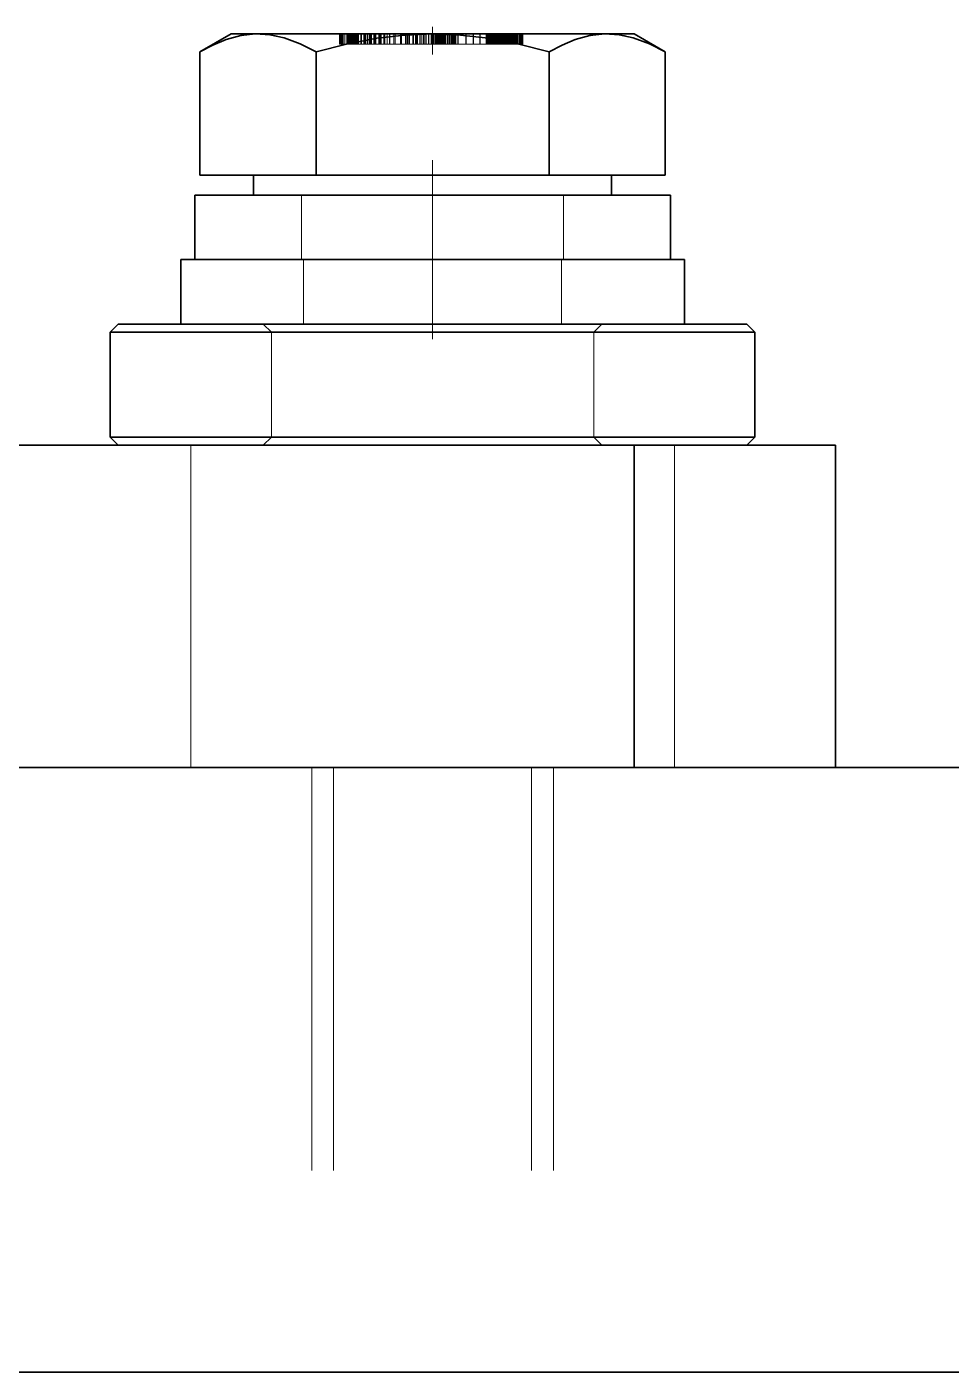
# Model space of a CAD drawing. Header units: millimetres. Extents: x 11035 to 42401, y -8968 to 2503.
# Drawn here: x 11494.85 to 11517.78, y 1743.06 to 1776.44 of the extents above; entities that cross this region are included whole.
import ezdxf

# ---------------------------------------------------------------- set-up
doc = ezdxf.new("R2010")
doc.units = ezdxf.units.MM
doc.linetypes.add('CENTER-HOKUTO', pattern=[23, 20, -1, 1, -1])
doc.linetypes.add('HIDDEN-HOKUTO', pattern=[3.8, 2.5, -1.3])
doc.layers.add('AM_7', color=2, linetype='CENTER-HOKUTO', lineweight=30)
doc.layers.add('AM_HID', color=1, linetype='HIDDEN-HOKUTO', lineweight=25)

msp = doc.modelspace()

# ---------------------------------------------------------------- linework, layer by layer
at = {"color": 7, "lineweight": 35, "ltscale": 0.022373}
msp.add_line((11499.914, 1776.263), (11499.139, 1775.816), dxfattribs=at)
at = {"color": 7, "lineweight": 35, "ltscale": 0.125}
for p, q in [((11499.914, 1776.263), (11504.914, 1776.263)), ((11504.914, 1776.263), (11509.914, 1776.263)), ((11509.914, 1766.063), (11514.914, 1766.063))]:
    msp.add_line(p, q, dxfattribs=at)
at = {"color": 7, "lineweight": 35, "ltscale": 0.001488}
msp.add_line((11504.885, 1776.263), (11504.945, 1776.263), dxfattribs=at)
at = {"color": 7, "lineweight": 35, "ltscale": 0.022372}
msp.add_line((11509.914, 1776.263), (11510.689, 1775.816), dxfattribs=at)
at = {"color": 7, "lineweight": 35, "ltscale": 0.076314}
for p, q in [((11499.139, 1772.763), (11499.139, 1775.816)), ((11502.024, 1772.763), (11502.024, 1775.816)), ((11507.804, 1772.763), (11507.804, 1775.816)), ((11510.689, 1772.763), (11510.689, 1775.816))]:
    msp.add_line(p, q, dxfattribs=at)
at = {"color": 7, "lineweight": 35, "ltscale": 0.072131}
for p, q in [((11499.139, 1772.763), (11502.024, 1772.763)), ((11507.804, 1772.763), (11510.689, 1772.763))]:
    msp.add_line(p, q, dxfattribs=at)
at = {"color": 7, "lineweight": 35, "ltscale": 0.0125}
for p, q in [((11500.474, 1772.763), (11500.474, 1772.263)), ((11509.354, 1772.763), (11509.354, 1772.263))]:
    msp.add_line(p, q, dxfattribs=at)
at = {"color": 7, "lineweight": 35, "ltscale": 0.144487}
msp.add_line((11502.024, 1772.763), (11507.804, 1772.763), dxfattribs=at)
at = {"color": 7, "lineweight": 35, "ltscale": 0.147501}
msp.add_line((11504.914, 1772.263), (11499.014, 1772.263), dxfattribs=at)
at = {"color": 7, "lineweight": 35, "ltscale": 0.04}
for p, q in [((11499.014, 1772.263), (11499.014, 1770.663)), ((11510.814, 1772.263), (11510.814, 1770.663)), ((11498.664, 1770.663), (11498.664, 1769.063)), ((11511.164, 1770.663), (11511.164, 1769.063))]:
    msp.add_line(p, q, dxfattribs=at)
at = {"color": 7, "lineweight": 35, "ltscale": 0.147499}
msp.add_line((11510.814, 1772.263), (11504.914, 1772.263), dxfattribs=at)
at = {"color": 7, "lineweight": 35, "ltscale": 0.15625}
for p, q in [((11498.664, 1770.663), (11504.914, 1770.663)), ((11504.914, 1770.663), (11511.164, 1770.663))]:
    msp.add_line(p, q, dxfattribs=at)
at = {"color": 7, "lineweight": 35, "ltscale": 0.007071}
for p, q in [((11497.114, 1769.063), (11496.914, 1768.863)), ((11512.714, 1769.063), (11512.914, 1768.863)), ((11497.114, 1766.063), (11496.914, 1766.263)), ((11512.714, 1766.063), (11512.914, 1766.263))]:
    msp.add_line(p, q, dxfattribs=at)
at = {"color": 7, "lineweight": 35, "ltscale": 0.2}
for p, q in [((11504.914, 1768.863), (11496.914, 1768.863)), ((11512.914, 1768.863), (11504.914, 1768.863)), ((11504.914, 1766.263), (11496.914, 1766.263)), ((11512.914, 1766.263), (11504.914, 1766.263)), ((11509.914, 1758.063), (11509.914, 1766.063)), ((11514.914, 1758.063), (11514.914, 1766.063))]:
    msp.add_line(p, q, dxfattribs=at)
at = {"color": 7, "lineweight": 35, "ltscale": 0.065}
for p, q in [((11496.914, 1766.263), (11496.914, 1768.863)), ((11512.914, 1766.263), (11512.914, 1768.863))]:
    msp.add_line(p, q, dxfattribs=at)
at = {"color": 7, "lineweight": 35, "ltscale": 0.195}
for p, q in [((11497.114, 1769.063), (11504.914, 1769.063)), ((11504.914, 1769.063), (11512.714, 1769.063))]:
    msp.add_line(p, q, dxfattribs=at)
at = {"color": 7, "lineweight": 35}
for p, q in [((11509.914, 1766.063), (11471.914, 1766.063)), ((11375.414, 1758.063), (11585.414, 1758.063)), ((11375.414, 1743.063), (11585.414, 1743.063))]:
    msp.add_line(p, q, dxfattribs=at)
for points in [[(11502.024, 1775.816), (11501.629, 1776.019), (11501.23, 1776.167), (11500.876, 1776.242), (11500.52, 1776.262), (11500.155, 1776.221), (11499.792, 1776.122), (11499.464, 1775.987), (11499.139, 1775.816)], [(11504.914, 1776.263), (11504.222, 1776.236), (11503.533, 1776.155), (11502.774, 1776.01), (11502.024, 1775.816)], [(11507.804, 1775.816), (11507.054, 1776.01), (11506.295, 1776.155), (11505.606, 1776.236), (11504.914, 1776.263)], [(11510.689, 1775.816), (11510.294, 1776.019), (11509.895, 1776.167), (11509.541, 1776.242), (11509.185, 1776.262), (11508.819, 1776.221), (11508.456, 1776.122), (11508.128, 1775.987), (11507.804, 1775.816)]]:
    msp.add_lwpolyline(points, dxfattribs=at)
at = {"layer": 'AM_7', "color": 2, "lineweight": 13}
for p, q in [((11504.914, 1776.437), (11504.914, 1775.753)), ((11504.914, 1773.134), (11504.914, 1768.693))]:
    msp.add_line(p, q, dxfattribs=at)
at = {"layer": 'AM_HID', "color": 1, "lineweight": 13, "ltscale": 4}
for p, q in [((11502.605, 1776.263), (11502.605, 1776.013)), ((11502.608, 1776.263), (11502.608, 1776.013)), ((11502.61, 1776.263), (11502.61, 1776.013)), ((11502.62, 1776.263), (11502.62, 1776.013)), ((11502.626, 1776.263), (11502.626, 1776.013)), ((11502.639, 1776.263), (11502.639, 1776.013)), ((11502.653, 1776.263), (11502.653, 1776.013)), ((11502.657, 1776.263), (11502.657, 1776.013)), ((11502.665, 1776.263), (11502.665, 1776.013)), ((11502.69, 1776.263), (11502.69, 1776.013)), ((11502.699, 1776.263), (11502.699, 1776.013)), ((11502.738, 1776.263), (11502.738, 1776.013)), ((11502.74, 1776.263), (11502.74, 1776.013)), ((11502.787, 1776.263), (11502.789, 1776.263)), ((11502.787, 1776.263), (11502.787, 1776.013)), ((11502.789, 1776.263), (11502.789, 1776.013)), ((11502.789, 1776.263), (11502.798, 1776.263)), ((11502.789, 1776.263), (11502.789, 1776.013)), ((11502.791, 1776.263), (11502.791, 1776.013)), ((11502.796, 1776.263), (11502.796, 1776.013)), ((11502.798, 1776.263), (11502.812, 1776.263)), ((11502.798, 1776.263), (11502.798, 1776.013)), ((11502.804, 1776.263), (11502.804, 1776.013)), ((11502.812, 1776.263), (11502.832, 1776.263)), ((11502.812, 1776.263), (11502.812, 1776.013)), ((11502.813, 1776.263), (11502.813, 1776.013)), ((11502.813, 1776.263), (11502.813, 1776.013)), ((11502.813, 1776.263), (11502.813, 1776.013)), ((11502.813, 1776.263), (11502.813, 1776.013)), ((11502.813, 1776.263), (11502.813, 1776.013)), ((11502.815, 1776.263), (11502.815, 1776.013)), ((11502.815, 1776.263), (11502.815, 1776.013)), ((11502.815, 1776.263), (11502.815, 1776.013)), ((11502.815, 1776.263), (11502.815, 1776.013)), ((11502.817, 1776.263), (11502.817, 1776.013)), ((11502.817, 1776.263), (11502.817, 1776.013)), ((11502.817, 1776.263), (11502.817, 1776.013)), ((11502.817, 1776.263), (11502.817, 1776.013)), ((11502.821, 1776.263), (11502.821, 1776.013)), ((11502.821, 1776.263), (11502.821, 1776.013)), ((11502.821, 1776.263), (11502.821, 1776.013)), ((11502.821, 1776.263), (11502.821, 1776.013)), ((11502.825, 1776.263), (11502.825, 1776.013)), ((11502.826, 1776.263), (11502.826, 1776.013)), ((11502.826, 1776.263), (11502.826, 1776.013)), ((11502.826, 1776.263), (11502.826, 1776.013)), ((11502.826, 1776.263), (11502.826, 1776.013)), ((11502.831, 1776.263), (11502.831, 1776.013)), ((11502.831, 1776.263), (11502.831, 1776.013)), ((11502.831, 1776.263), (11502.831, 1776.013)), ((11502.831, 1776.263), (11502.831, 1776.013)), ((11502.832, 1776.263), (11502.858, 1776.263)), ((11502.832, 1776.263), (11502.832, 1776.013)), ((11502.838, 1776.263), (11502.838, 1776.013)), ((11502.838, 1776.263), (11502.838, 1776.013)), ((11502.838, 1776.263), (11502.838, 1776.013)), ((11502.838, 1776.263), (11502.838, 1776.013)), ((11502.846, 1776.263), (11502.846, 1776.013)), ((11502.846, 1776.263), (11502.846, 1776.013)), ((11502.846, 1776.263), (11502.846, 1776.013)), ((11502.846, 1776.263), (11502.846, 1776.013)), ((11502.846, 1776.263), (11502.846, 1776.013)), ((11502.855, 1776.263), (11502.855, 1776.013)), ((11502.855, 1776.263), (11502.855, 1776.013)), ((11502.855, 1776.263), (11502.855, 1776.013)), ((11502.855, 1776.263), (11502.855, 1776.013)), ((11502.855, 1776.263), (11502.855, 1776.013)), ((11502.858, 1776.263), (11502.889, 1776.263)), ((11502.858, 1776.263), (11502.858, 1776.013)), ((11502.865, 1776.263), (11502.865, 1776.013)), ((11502.865, 1776.263), (11502.865, 1776.013)), ((11502.865, 1776.263), (11502.865, 1776.013)), ((11502.865, 1776.263), (11502.865, 1776.013)), ((11502.866, 1776.263), (11502.866, 1776.013)), ((11502.876, 1776.263), (11502.876, 1776.013)), ((11502.876, 1776.263), (11502.876, 1776.013)), ((11502.876, 1776.263), (11502.876, 1776.013)), ((11502.876, 1776.263), (11502.876, 1776.013)), ((11502.887, 1776.263), (11502.887, 1776.013)), ((11502.887, 1776.263), (11502.887, 1776.013)), ((11502.887, 1776.263), (11502.887, 1776.013)), ((11502.887, 1776.263), (11502.887, 1776.013)), ((11502.889, 1776.263), (11502.927, 1776.263)), ((11502.889, 1776.263), (11502.889, 1776.013)), ((11502.894, 1776.263), (11502.894, 1776.013)), ((11502.9, 1776.263), (11502.9, 1776.013)), ((11502.9, 1776.263), (11502.9, 1776.013)), ((11502.9, 1776.263), (11502.9, 1776.013)), ((11502.9, 1776.263), (11502.9, 1776.013)), ((11502.91, 1776.263), (11502.91, 1776.013)), ((11502.915, 1776.263), (11502.915, 1776.013)), ((11502.915, 1776.263), (11502.915, 1776.013)), ((11502.915, 1776.263), (11502.915, 1776.013)), ((11502.915, 1776.263), (11502.915, 1776.013)), ((11502.927, 1776.263), (11502.97, 1776.263)), ((11502.927, 1776.263), (11502.927, 1776.013)), ((11502.93, 1776.263), (11502.93, 1776.013)), ((11502.93, 1776.263), (11502.93, 1776.013)), ((11502.93, 1776.263), (11502.93, 1776.013)), ((11502.93, 1776.263), (11502.93, 1776.013)), ((11502.941, 1776.263), (11502.941, 1776.013)), ((11502.946, 1776.263), (11502.946, 1776.013)), ((11502.946, 1776.263), (11502.946, 1776.013)), ((11502.946, 1776.263), (11502.946, 1776.013)), ((11502.946, 1776.263), (11502.946, 1776.013)), ((11502.946, 1776.263), (11502.946, 1776.013)), ((11502.963, 1776.263), (11502.963, 1776.013)), ((11502.963, 1776.263), (11502.963, 1776.013)), ((11502.963, 1776.263), (11502.963, 1776.013)), ((11502.963, 1776.263), (11502.963, 1776.013)), ((11502.97, 1776.263), (11503.018, 1776.263)), ((11502.97, 1776.263), (11502.97, 1776.013)), ((11502.981, 1776.263), (11502.981, 1776.013)), ((11502.981, 1776.263), (11502.981, 1776.013)), ((11502.981, 1776.263), (11502.981, 1776.013)), ((11502.981, 1776.263), (11502.981, 1776.013)), ((11502.982, 1776.263), (11502.982, 1776.013)), ((11502.997, 1776.263), (11502.997, 1776.013)), ((11503, 1776.263), (11503, 1776.013)), ((11503, 1776.263), (11503, 1776.013)), ((11503, 1776.263), (11503, 1776.013)), ((11503, 1776.263), (11503, 1776.013)), ((11503.018, 1776.263), (11503.073, 1776.263)), ((11503.018, 1776.263), (11503.018, 1776.013)), ((11503.021, 1776.263), (11503.021, 1776.013)), ((11503.021, 1776.263), (11503.021, 1776.013)), ((11503.021, 1776.263), (11503.021, 1776.013)), ((11503.021, 1776.263), (11503.021, 1776.013)), ((11503.036, 1776.263), (11503.036, 1776.013)), ((11503.061, 1776.263), (11503.061, 1776.013)), ((11503.061, 1776.263), (11503.061, 1776.013)), ((11503.073, 1776.263), (11503.135, 1776.263)), ((11503.073, 1776.263), (11503.073, 1776.013)), ((11503.134, 1776.263), (11503.134, 1776.013)), ((11503.135, 1776.263), (11503.207, 1776.263)), ((11503.135, 1776.263), (11503.135, 1776.013)), ((11503.138, 1776.263), (11503.138, 1776.013)), ((11503.149, 1776.263), (11503.149, 1776.013)), ((11503.207, 1776.263), (11503.289, 1776.263)), ((11503.207, 1776.263), (11503.207, 1776.013)), ((11503.216, 1776.263), (11503.216, 1776.013)), ((11503.244, 1776.263), (11503.244, 1776.013)), ((11503.249, 1776.263), (11503.249, 1776.013)), ((11503.289, 1776.263), (11503.38, 1776.263)), ((11503.289, 1776.263), (11503.289, 1776.013)), ((11503.305, 1776.263), (11503.305, 1776.013)), ((11503.348, 1776.263), (11503.348, 1776.013)), ((11503.37, 1776.263), (11503.37, 1776.013)), ((11503.38, 1776.263), (11503.482, 1776.263)), ((11503.38, 1776.263), (11503.38, 1776.013)), ((11503.401, 1776.263), (11503.401, 1776.013)), ((11503.459, 1776.263), (11503.459, 1776.013)), ((11503.482, 1776.263), (11503.594, 1776.263)), ((11503.482, 1776.263), (11503.482, 1776.013)), ((11503.501, 1776.263), (11503.501, 1776.013)), ((11503.505, 1776.263), (11503.505, 1776.013)), ((11503.579, 1776.263), (11503.579, 1776.013)), ((11503.594, 1776.263), (11503.715, 1776.263)), ((11503.594, 1776.263), (11503.594, 1776.013)), ((11503.615, 1776.263), (11503.615, 1776.013)), ((11503.619, 1776.263), (11503.619, 1776.013)), ((11503.641, 1776.263), (11503.641, 1776.013)), ((11503.707, 1776.263), (11503.707, 1776.013)), ((11503.715, 1776.263), (11503.846, 1776.263)), ((11503.715, 1776.263), (11503.715, 1776.013)), ((11503.732, 1776.263), (11503.732, 1776.013)), ((11503.791, 1776.263), (11503.791, 1776.013)), ((11503.843, 1776.263), (11503.843, 1776.013)), ((11503.846, 1776.263), (11503.988, 1776.263)), ((11503.846, 1776.263), (11503.846, 1776.013)), ((11503.857, 1776.263), (11503.857, 1776.013)), ((11503.95, 1776.263), (11503.95, 1776.013)), ((11503.987, 1776.263), (11503.987, 1776.013)), ((11503.988, 1776.263), (11504.139, 1776.263)), ((11503.988, 1776.263), (11503.988, 1776.013)), ((11503.988, 1776.263), (11503.988, 1776.013)), ((11504.119, 1776.263), (11504.119, 1776.013)), ((11504.127, 1776.263), (11504.127, 1776.013)), ((11504.139, 1776.263), (11504.139, 1776.013)), ((11504.139, 1776.263), (11504.24, 1776.263)), ((11504.139, 1776.263), (11504.139, 1776.013)), ((11504.24, 1776.263), (11504.337, 1776.263)), ((11504.24, 1776.263), (11504.24, 1776.013)), ((11504.242, 1776.263), (11504.242, 1776.013)), ((11504.272, 1776.263), (11504.272, 1776.013)), ((11504.298, 1776.263), (11504.298, 1776.013)), ((11504.337, 1776.263), (11504.43, 1776.263)), ((11504.337, 1776.263), (11504.337, 1776.013)), ((11504.342, 1776.263), (11504.342, 1776.013)), ((11504.425, 1776.263), (11504.425, 1776.013)), ((11504.43, 1776.263), (11504.517, 1776.263)), ((11504.43, 1776.263), (11504.43, 1776.013)), ((11504.441, 1776.263), (11504.441, 1776.013)), ((11504.487, 1776.263), (11504.487, 1776.013)), ((11504.515, 1776.263), (11504.515, 1776.013)), ((11504.517, 1776.263), (11504.6, 1776.263)), ((11504.517, 1776.263), (11504.517, 1776.013)), ((11504.538, 1776.263), (11504.538, 1776.013)), ((11504.6, 1776.263), (11504.6, 1776.013)), ((11504.6, 1776.263), (11504.678, 1776.263)), ((11504.6, 1776.263), (11504.6, 1776.013)), ((11504.633, 1776.263), (11504.633, 1776.013)), ((11504.678, 1776.263), (11504.752, 1776.263)), ((11504.678, 1776.263), (11504.678, 1776.013)), ((11504.679, 1776.263), (11504.679, 1776.013)), ((11504.685, 1776.263), (11504.685, 1776.013)), ((11504.725, 1776.263), (11504.725, 1776.013)), ((11504.751, 1776.263), (11504.751, 1776.013)), ((11504.752, 1776.263), (11504.821, 1776.263)), ((11504.752, 1776.263), (11504.752, 1776.013)), ((11504.815, 1776.263), (11504.815, 1776.013)), ((11504.816, 1776.263), (11504.816, 1776.013)), ((11504.818, 1776.263), (11504.818, 1776.013)), ((11504.821, 1776.263), (11504.885, 1776.263)), ((11504.821, 1776.263), (11504.821, 1776.013)), ((11504.879, 1776.263), (11504.879, 1776.013)), ((11504.881, 1776.263), (11504.881, 1776.013)), ((11504.885, 1776.263), (11504.885, 1776.013)), ((11504.904, 1776.263), (11504.904, 1776.013)), ((11504.918, 1776.263), (11504.918, 1776.013)), ((11504.933, 1776.263), (11504.933, 1776.013)), ((11504.943, 1776.263), (11504.943, 1776.013)), ((11504.945, 1776.263), (11504.999, 1776.263)), ((11504.945, 1776.263), (11504.945, 1776.013)), ((11504.982, 1776.263), (11504.982, 1776.013)), ((11504.99, 1776.263), (11504.99, 1776.013)), ((11504.999, 1776.263), (11505.048, 1776.263)), ((11504.999, 1776.263), (11504.999, 1776.013)), ((11505.002, 1776.263), (11505.002, 1776.013)), ((11505.025, 1776.263), (11505.025, 1776.013)), ((11505.048, 1776.263), (11505.09, 1776.263)), ((11505.048, 1776.263), (11505.048, 1776.013)), ((11505.058, 1776.263), (11505.058, 1776.013)), ((11505.062, 1776.263), (11505.062, 1776.013)), ((11505.075, 1776.263), (11505.075, 1776.013)), ((11505.075, 1776.263), (11505.075, 1776.013)), ((11505.09, 1776.263), (11505.128, 1776.263)), ((11505.09, 1776.263), (11505.09, 1776.013)), ((11505.094, 1776.263), (11505.094, 1776.013)), ((11505.11, 1776.263), (11505.11, 1776.013)), ((11505.122, 1776.263), (11505.122, 1776.013)), ((11505.128, 1776.263), (11505.159, 1776.263)), ((11505.128, 1776.263), (11505.128, 1776.013)), ((11505.141, 1776.263), (11505.141, 1776.013)), ((11505.148, 1776.263), (11505.148, 1776.013)), ((11505.154, 1776.263), (11505.154, 1776.013)), ((11505.159, 1776.263), (11505.159, 1776.013)), ((11505.159, 1776.263), (11505.185, 1776.263)), ((11505.159, 1776.263), (11505.159, 1776.013)), ((11505.17, 1776.263), (11505.17, 1776.013)), ((11505.185, 1776.263), (11505.205, 1776.263)), ((11505.185, 1776.263), (11505.185, 1776.013)), ((11505.188, 1776.263), (11505.188, 1776.013)), ((11505.204, 1776.263), (11505.204, 1776.013)), ((11505.205, 1776.263), (11505.205, 1776.013)), ((11505.205, 1776.263), (11505.219, 1776.263)), ((11505.205, 1776.263), (11505.205, 1776.013)), ((11505.215, 1776.263), (11505.215, 1776.013)), ((11505.219, 1776.263), (11505.228, 1776.263)), ((11505.219, 1776.263), (11505.219, 1776.013)), ((11505.224, 1776.263), (11505.224, 1776.013)), ((11505.224, 1776.263), (11505.224, 1776.013)), ((11505.228, 1776.263), (11505.231, 1776.263)), ((11505.228, 1776.263), (11505.228, 1776.013)), ((11505.229, 1776.263), (11505.229, 1776.013)), ((11505.231, 1776.263), (11505.231, 1776.013)), ((11505.247, 1776.263), (11505.247, 1776.013)), ((11505.286, 1776.263), (11505.286, 1776.013)), ((11505.287, 1776.263), (11505.287, 1776.013)), ((11505.317, 1776.263), (11505.317, 1776.013)), ((11505.322, 1776.263), (11505.322, 1776.013)), ((11505.341, 1776.263), (11505.341, 1776.013)), ((11505.352, 1776.263), (11505.352, 1776.013)), ((11505.354, 1776.263), (11505.354, 1776.013)), ((11505.382, 1776.263), (11505.382, 1776.013)), ((11505.387, 1776.263), (11505.387, 1776.013)), ((11505.408, 1776.263), (11505.408, 1776.013)), ((11505.424, 1776.263), (11505.424, 1776.013)), ((11505.43, 1776.263), (11505.43, 1776.013)), ((11505.448, 1776.263), (11505.448, 1776.013)), ((11505.453, 1776.263), (11505.453, 1776.013)), ((11505.464, 1776.263), (11505.464, 1776.013)), ((11505.474, 1776.263), (11505.474, 1776.013)), ((11505.475, 1776.263), (11505.475, 1776.013)), ((11505.484, 1776.263), (11505.484, 1776.013)), ((11505.486, 1776.263), (11505.486, 1776.013)), ((11505.489, 1776.263), (11505.489, 1776.013)), ((11505.491, 1776.263), (11505.491, 1776.013)), ((11505.54, 1776.263), (11505.54, 1776.013)), ((11505.552, 1776.263), (11505.552, 1776.013)), ((11505.741, 1776.263), (11505.741, 1776.013)), ((11505.744, 1776.263), (11505.744, 1776.013)), ((11505.919, 1776.263), (11505.919, 1776.013)), ((11505.929, 1776.263), (11505.929, 1776.013)), ((11506.085, 1776.263), (11506.085, 1776.013)), ((11506.095, 1776.263), (11506.095, 1776.013)), ((11506.24, 1776.263), (11506.24, 1776.013)), ((11506.242, 1776.263), (11506.242, 1776.013)), ((11506.271, 1776.263), (11506.271, 1776.013)), ((11506.271, 1776.263), (11506.271, 1776.013)), ((11506.271, 1776.263), (11506.271, 1776.013)), ((11506.273, 1776.263), (11506.273, 1776.013)), ((11506.274, 1776.263), (11506.274, 1776.013)), ((11506.276, 1776.263), (11506.276, 1776.013)), ((11506.278, 1776.263), (11506.278, 1776.013)), ((11506.281, 1776.263), (11506.281, 1776.013)), ((11506.283, 1776.263), (11506.283, 1776.013)), ((11506.287, 1776.263), (11506.287, 1776.013)), ((11506.29, 1776.263), (11506.29, 1776.013)), ((11506.294, 1776.263), (11506.294, 1776.013)), ((11506.299, 1776.263), (11506.299, 1776.013)), ((11506.302, 1776.263), (11506.302, 1776.013)), ((11506.309, 1776.263), (11506.309, 1776.013)), ((11506.312, 1776.263), (11506.312, 1776.013)), ((11506.321, 1776.263), (11506.321, 1776.013)), ((11506.323, 1776.263), (11506.323, 1776.013)), ((11506.334, 1776.263), (11506.334, 1776.013)), ((11506.336, 1776.263), (11506.336, 1776.013)), ((11506.349, 1776.263), (11506.349, 1776.013)), ((11506.349, 1776.263), (11506.349, 1776.013)), ((11506.349, 1776.263), (11506.349, 1776.013)), ((11506.364, 1776.263), (11506.364, 1776.013)), ((11506.365, 1776.263), (11506.365, 1776.013)), ((11506.37, 1776.263), (11506.37, 1776.013)), ((11506.38, 1776.263), (11506.38, 1776.013)), ((11506.383, 1776.263), (11506.383, 1776.013)), ((11506.385, 1776.263), (11506.385, 1776.013)), ((11506.398, 1776.263), (11506.398, 1776.013)), ((11506.402, 1776.263), (11506.402, 1776.013)), ((11506.417, 1776.263), (11506.417, 1776.013)), ((11506.423, 1776.263), (11506.423, 1776.013)), ((11506.427, 1776.263), (11506.427, 1776.013)), ((11506.437, 1776.263), (11506.437, 1776.013)), ((11506.446, 1776.263), (11506.446, 1776.013)), ((11506.458, 1776.263), (11506.458, 1776.013)), ((11506.47, 1776.263), (11506.47, 1776.013)), ((11506.479, 1776.263), (11506.479, 1776.013)), ((11506.481, 1776.263), (11506.481, 1776.013)), ((11506.496, 1776.263), (11506.496, 1776.013)), ((11506.505, 1776.263), (11506.505, 1776.013)), ((11506.518, 1776.263), (11506.518, 1776.013)), ((11506.523, 1776.263), (11506.523, 1776.013)), ((11506.531, 1776.263), (11506.531, 1776.013)), ((11506.541, 1776.263), (11506.541, 1776.013)), ((11506.551, 1776.263), (11506.551, 1776.013)), ((11506.552, 1776.263), (11506.552, 1776.013)), ((11506.562, 1776.263), (11506.562, 1776.013)), ((11506.57, 1776.263), (11506.57, 1776.013)), ((11506.572, 1776.263), (11506.572, 1776.013)), ((11506.583, 1776.263), (11506.583, 1776.013)), ((11506.583, 1776.263), (11506.583, 1776.013)), ((11506.593, 1776.263), (11506.593, 1776.013)), ((11506.603, 1776.263), (11506.603, 1776.013)), ((11506.614, 1776.263), (11506.614, 1776.013)), ((11506.614, 1776.263), (11506.614, 1776.013)), ((11506.624, 1776.263), (11506.624, 1776.013)), ((11506.639, 1776.263), (11506.639, 1776.013)), ((11506.645, 1776.263), (11506.645, 1776.013)), ((11506.646, 1776.263), (11506.646, 1776.013)), ((11506.647, 1776.263), (11506.647, 1776.013)), ((11506.655, 1776.263), (11506.655, 1776.013)), ((11506.666, 1776.263), (11506.666, 1776.013)), ((11506.676, 1776.263), (11506.676, 1776.013)), ((11506.681, 1776.263), (11506.681, 1776.013)), ((11506.687, 1776.263), (11506.687, 1776.013)), ((11506.697, 1776.263), (11506.697, 1776.013)), ((11506.707, 1776.263), (11506.707, 1776.013)), ((11506.715, 1776.263), (11506.715, 1776.013)), ((11506.716, 1776.263), (11506.716, 1776.013)), ((11506.718, 1776.263), (11506.718, 1776.013)), ((11506.728, 1776.263), (11506.728, 1776.013)), ((11506.739, 1776.263), (11506.739, 1776.013)), ((11506.739, 1776.263), (11506.739, 1776.013)), ((11506.739, 1776.263), (11506.739, 1776.013)), ((11506.747, 1776.263), (11506.747, 1776.013)), ((11506.752, 1776.263), (11506.752, 1776.013)), ((11506.759, 1776.263), (11506.759, 1776.013)), ((11506.759, 1776.263), (11506.759, 1776.013)), ((11506.759, 1776.263), (11506.759, 1776.013)), ((11506.775, 1776.263), (11506.775, 1776.013)), ((11506.778, 1776.263), (11506.778, 1776.013)), ((11506.778, 1776.263), (11506.778, 1776.013)), ((11506.779, 1776.263), (11506.779, 1776.013)), ((11506.788, 1776.263), (11506.788, 1776.013)), ((11506.796, 1776.263), (11506.796, 1776.013)), ((11506.796, 1776.263), (11506.796, 1776.013)), ((11506.797, 1776.263), (11506.797, 1776.013)), ((11506.813, 1776.263), (11506.813, 1776.013)), ((11506.813, 1776.263), (11506.813, 1776.013)), ((11506.816, 1776.263), (11506.816, 1776.013)), ((11506.826, 1776.263), (11506.826, 1776.013)), ((11506.827, 1776.263), (11506.827, 1776.013)), ((11506.83, 1776.263), (11506.83, 1776.013)), ((11506.83, 1776.263), (11506.83, 1776.013)), ((11506.833, 1776.263), (11506.833, 1776.013)), ((11506.842, 1776.263), (11506.842, 1776.013)), ((11506.845, 1776.263), (11506.845, 1776.013)), ((11506.845, 1776.263), (11506.845, 1776.013)), ((11506.849, 1776.263), (11506.849, 1776.013)), ((11506.859, 1776.263), (11506.859, 1776.013)), ((11506.859, 1776.263), (11506.859, 1776.013)), ((11506.865, 1776.263), (11506.865, 1776.013)), ((11506.865, 1776.263), (11506.865, 1776.013)), ((11506.872, 1776.263), (11506.872, 1776.013)), ((11506.872, 1776.263), (11506.872, 1776.013)), ((11506.872, 1776.263), (11506.872, 1776.013)), ((11506.88, 1776.263), (11506.88, 1776.013)), ((11506.884, 1776.263), (11506.884, 1776.013)), ((11506.884, 1776.263), (11506.884, 1776.013)), ((11506.894, 1776.263), (11506.894, 1776.013)), ((11506.895, 1776.263), (11506.895, 1776.013)), ((11506.895, 1776.263), (11506.895, 1776.013)), ((11506.904, 1776.263), (11506.904, 1776.013)), ((11506.904, 1776.263), (11506.904, 1776.013)), ((11506.905, 1776.263), (11506.905, 1776.013)), ((11506.908, 1776.263), (11506.908, 1776.013)), ((11506.908, 1776.263), (11506.908, 1776.013)), ((11506.913, 1776.263), (11506.913, 1776.013)), ((11506.913, 1776.263), (11506.913, 1776.013)), ((11506.92, 1776.263), (11506.92, 1776.013)), ((11506.921, 1776.263), (11506.921, 1776.013)), ((11506.921, 1776.263), (11506.921, 1776.013)), ((11506.925, 1776.263), (11506.925, 1776.013)), ((11506.928, 1776.263), (11506.928, 1776.013)), ((11506.928, 1776.263), (11506.928, 1776.013)), ((11506.931, 1776.263), (11506.931, 1776.013)), ((11506.934, 1776.263), (11506.934, 1776.013)), ((11506.934, 1776.263), (11506.934, 1776.013)), ((11506.936, 1776.263), (11506.936, 1776.013)), ((11506.938, 1776.263), (11506.938, 1776.013)), ((11506.938, 1776.263), (11506.938, 1776.013)), ((11506.941, 1776.263), (11506.941, 1776.013)), ((11506.942, 1776.263), (11506.942, 1776.013)), ((11506.942, 1776.263), (11506.942, 1776.013)), ((11506.944, 1776.263), (11506.944, 1776.013)), ((11506.944, 1776.263), (11506.944, 1776.013)), ((11506.946, 1776.263), (11506.946, 1776.013)), ((11506.946, 1776.263), (11506.946, 1776.013)), ((11506.947, 1776.263), (11506.947, 1776.013)), ((11506.947, 1776.263), (11506.947, 1776.013)), ((11506.949, 1776.263), (11506.949, 1776.013)), ((11506.956, 1776.263), (11506.956, 1776.013)), ((11506.956, 1776.263), (11506.956, 1776.013)), ((11506.962, 1776.263), (11506.962, 1776.013)), ((11506.967, 1776.263), (11506.967, 1776.013)), ((11506.969, 1776.263), (11506.969, 1776.013)), ((11506.97, 1776.263), (11506.97, 1776.013)), ((11506.972, 1776.263), (11506.972, 1776.013)), ((11506.973, 1776.263), (11506.973, 1776.013)), ((11506.986, 1776.263), (11506.986, 1776.013)), ((11506.995, 1776.263), (11506.995, 1776.013)), ((11507.021, 1776.263), (11507.021, 1776.013)), ((11507.053, 1776.263), (11507.053, 1776.013)), ((11507.053, 1776.263), (11507.053, 1776.013)), ((11507.08, 1776.263), (11507.08, 1776.013)), ((11507.097, 1776.263), (11507.097, 1776.013)), ((11507.103, 1776.263), (11507.103, 1776.013)), ((11507.103, 1776.263), (11507.103, 1776.013)), ((11507.121, 1776.263), (11507.121, 1776.013)), ((11507.129, 1776.263), (11507.129, 1776.013)), ((11507.136, 1776.263), (11507.136, 1776.013)), ((11507.146, 1776.263), (11507.146, 1776.013)), ((11507.148, 1776.263), (11507.148, 1776.013)), ((11507.152, 1776.263), (11507.152, 1776.013)), ((11507.155, 1776.263), (11507.155, 1776.013)), ((11502.608, 1776.013), (11502.605, 1776.013)), ((11502.62, 1776.013), (11502.608, 1776.013)), ((11502.639, 1776.013), (11502.62, 1776.013)), ((11502.665, 1776.013), (11502.639, 1776.013)), ((11502.699, 1776.013), (11502.665, 1776.013)), ((11502.74, 1776.013), (11502.699, 1776.013)), ((11502.789, 1776.013), (11502.74, 1776.013)), ((11502.846, 1776.013), (11502.789, 1776.013)), ((11502.91, 1776.013), (11502.846, 1776.013)), ((11502.982, 1776.013), (11502.91, 1776.013)), ((11503.061, 1776.013), (11502.982, 1776.013)), ((11503.149, 1776.013), (11503.061, 1776.013)), ((11503.244, 1776.013), (11503.149, 1776.013)), ((11503.348, 1776.013), (11503.244, 1776.013)), ((11503.459, 1776.013), (11503.348, 1776.013)), ((11503.579, 1776.013), (11503.459, 1776.013)), ((11503.707, 1776.013), (11503.579, 1776.013)), ((11503.843, 1776.013), (11503.707, 1776.013)), ((11503.987, 1776.013), (11503.843, 1776.013)), ((11504.139, 1776.013), (11503.987, 1776.013)), ((11504.242, 1776.013), (11504.139, 1776.013)), ((11504.342, 1776.013), (11504.242, 1776.013)), ((11504.441, 1776.013), (11504.342, 1776.013)), ((11504.538, 1776.013), (11504.441, 1776.013)), ((11504.633, 1776.013), (11504.538, 1776.013)), ((11504.725, 1776.013), (11504.633, 1776.013)), ((11504.816, 1776.013), (11504.725, 1776.013)), ((11504.904, 1776.013), (11504.816, 1776.013)), ((11504.99, 1776.013), (11504.904, 1776.013)), ((11505.075, 1776.013), (11504.99, 1776.013)), ((11505.154, 1776.013), (11505.075, 1776.013)), ((11505.224, 1776.013), (11505.154, 1776.013)), ((11505.287, 1776.013), (11505.224, 1776.013)), ((11505.341, 1776.013), (11505.287, 1776.013)), ((11505.387, 1776.013), (11505.341, 1776.013)), ((11505.424, 1776.013), (11505.387, 1776.013)), ((11505.453, 1776.013), (11505.424, 1776.013)), ((11505.474, 1776.013), (11505.453, 1776.013)), ((11505.486, 1776.013), (11505.474, 1776.013)), ((11505.491, 1776.013), (11505.486, 1776.013)), ((11505.54, 1776.013), (11505.491, 1776.013)), ((11505.744, 1776.013), (11505.54, 1776.013)), ((11505.929, 1776.013), (11505.744, 1776.013)), ((11506.095, 1776.013), (11505.929, 1776.013)), ((11506.242, 1776.013), (11506.095, 1776.013)), ((11506.299, 1776.013), (11506.242, 1776.013)), ((11506.274, 1776.013), (11506.271, 1776.013)), ((11506.278, 1776.013), (11506.274, 1776.013)), ((11506.283, 1776.013), (11506.278, 1776.013)), ((11506.29, 1776.013), (11506.283, 1776.013)), ((11506.299, 1776.013), (11506.29, 1776.013)), ((11506.309, 1776.013), (11506.299, 1776.013)), ((11506.321, 1776.013), (11506.309, 1776.013)), ((11506.334, 1776.013), (11506.321, 1776.013)), ((11506.349, 1776.013), (11506.334, 1776.013)), ((11506.365, 1776.013), (11506.349, 1776.013)), ((11506.383, 1776.013), (11506.365, 1776.013)), ((11506.402, 1776.013), (11506.383, 1776.013)), ((11506.423, 1776.013), (11506.402, 1776.013)), ((11506.446, 1776.013), (11506.423, 1776.013)), ((11506.47, 1776.013), (11506.446, 1776.013)), ((11506.496, 1776.013), (11506.47, 1776.013)), ((11506.523, 1776.013), (11506.496, 1776.013)), ((11506.552, 1776.013), (11506.523, 1776.013)), ((11506.583, 1776.013), (11506.552, 1776.013)), ((11506.614, 1776.013), (11506.583, 1776.013)), ((11506.647, 1776.013), (11506.614, 1776.013)), ((11506.681, 1776.013), (11506.647, 1776.013)), ((11506.716, 1776.013), (11506.681, 1776.013)), ((11506.752, 1776.013), (11506.716, 1776.013)), ((11506.788, 1776.013), (11506.752, 1776.013)), ((11506.826, 1776.013), (11506.788, 1776.013)), ((11506.865, 1776.013), (11506.826, 1776.013)), ((11506.905, 1776.013), (11506.865, 1776.013)), ((11506.947, 1776.013), (11506.905, 1776.013)), ((11506.986, 1776.013), (11506.947, 1776.013)), ((11507.021, 1776.013), (11506.986, 1776.013)), ((11507.053, 1776.013), (11507.021, 1776.013)), ((11507.08, 1776.013), (11507.053, 1776.013)), ((11507.103, 1776.013), (11507.08, 1776.013)), ((11507.121, 1776.013), (11507.103, 1776.013)), ((11507.136, 1776.013), (11507.121, 1776.013)), ((11507.146, 1776.013), (11507.136, 1776.013)), ((11507.152, 1776.013), (11507.146, 1776.013)), ((11507.155, 1776.013), (11507.152, 1776.013)), ((11502.024, 1775.816), (11502.024, 1772.763)), ((11507.804, 1772.763), (11507.804, 1775.816)), ((11501.664, 1772.263), (11504.914, 1772.263)), ((11501.664, 1772.263), (11501.664, 1770.663)), ((11504.914, 1772.263), (11508.164, 1772.263)), ((11508.164, 1772.263), (11508.164, 1770.663)), ((11501.664, 1770.663), (11504.914, 1770.663)), ((11501.714, 1770.663), (11501.714, 1769.063)), ((11504.914, 1770.663), (11508.164, 1770.663)), ((11508.114, 1770.663), (11508.114, 1769.063)), ((11504.914, 1768.863), (11496.914, 1768.863)), ((11498.664, 1769.063), (11504.914, 1769.063)), ((11500.914, 1768.863), (11500.714, 1769.063)), ((11504.914, 1768.863), (11500.914, 1768.863)), ((11500.914, 1766.263), (11500.914, 1768.863)), ((11504.914, 1769.063), (11511.164, 1769.063)), ((11508.914, 1768.863), (11504.914, 1768.863)), ((11512.914, 1768.863), (11504.914, 1768.863)), ((11508.914, 1768.863), (11509.114, 1769.063)), ((11508.914, 1766.263), (11508.914, 1768.863)), ((11504.914, 1766.263), (11496.914, 1766.263)), ((11500.914, 1766.263), (11500.714, 1766.063)), ((11500.914, 1766.263), (11504.914, 1766.263)), ((11504.914, 1766.263), (11508.914, 1766.263)), ((11512.914, 1766.263), (11504.914, 1766.263)), ((11508.914, 1766.263), (11509.114, 1766.063)), ((11497.114, 1766.063), (11504.914, 1766.063)), ((11498.914, 1766.063), (11498.914, 1758.063)), ((11504.914, 1766.063), (11512.714, 1766.063)), ((11509.914, 1766.063), (11509.914, 1758.063)), ((11510.914, 1766.063), (11510.914, 1758.063)), ((11509.914, 1758.063), (11471.914, 1758.063)), ((11501.914, 1758.063), (11501.914, 1743.063)), ((11502.455, 1758.063), (11502.455, 1743.063)), ((11507.372, 1758.063), (11507.372, 1743.063)), ((11507.914, 1758.063), (11507.914, 1743.063)), ((11509.914, 1758.063), (11514.914, 1758.063))]:
    msp.add_line(p, q, dxfattribs=at)
for points in [[(11499.139, 1775.816), (11499.534, 1776.019), (11499.933, 1776.167), (11500.287, 1776.242), (11500.643, 1776.262), (11501.008, 1776.221), (11501.371, 1776.122), (11501.699, 1775.987), (11502.024, 1775.816)], [(11502.024, 1775.816), (11502.774, 1776.01), (11503.533, 1776.155), (11504.222, 1776.236), (11504.914, 1776.263)], [(11504.914, 1776.263), (11505.606, 1776.236), (11506.295, 1776.155), (11507.054, 1776.01), (11507.804, 1775.816)], [(11507.804, 1775.816), (11508.198, 1776.019), (11508.598, 1776.167), (11508.952, 1776.242), (11509.308, 1776.262), (11509.673, 1776.221), (11510.036, 1776.122), (11510.364, 1775.987), (11510.689, 1775.816)]]:
    msp.add_lwpolyline(points, dxfattribs=at)

doc.saveas('drawing.dxf')
